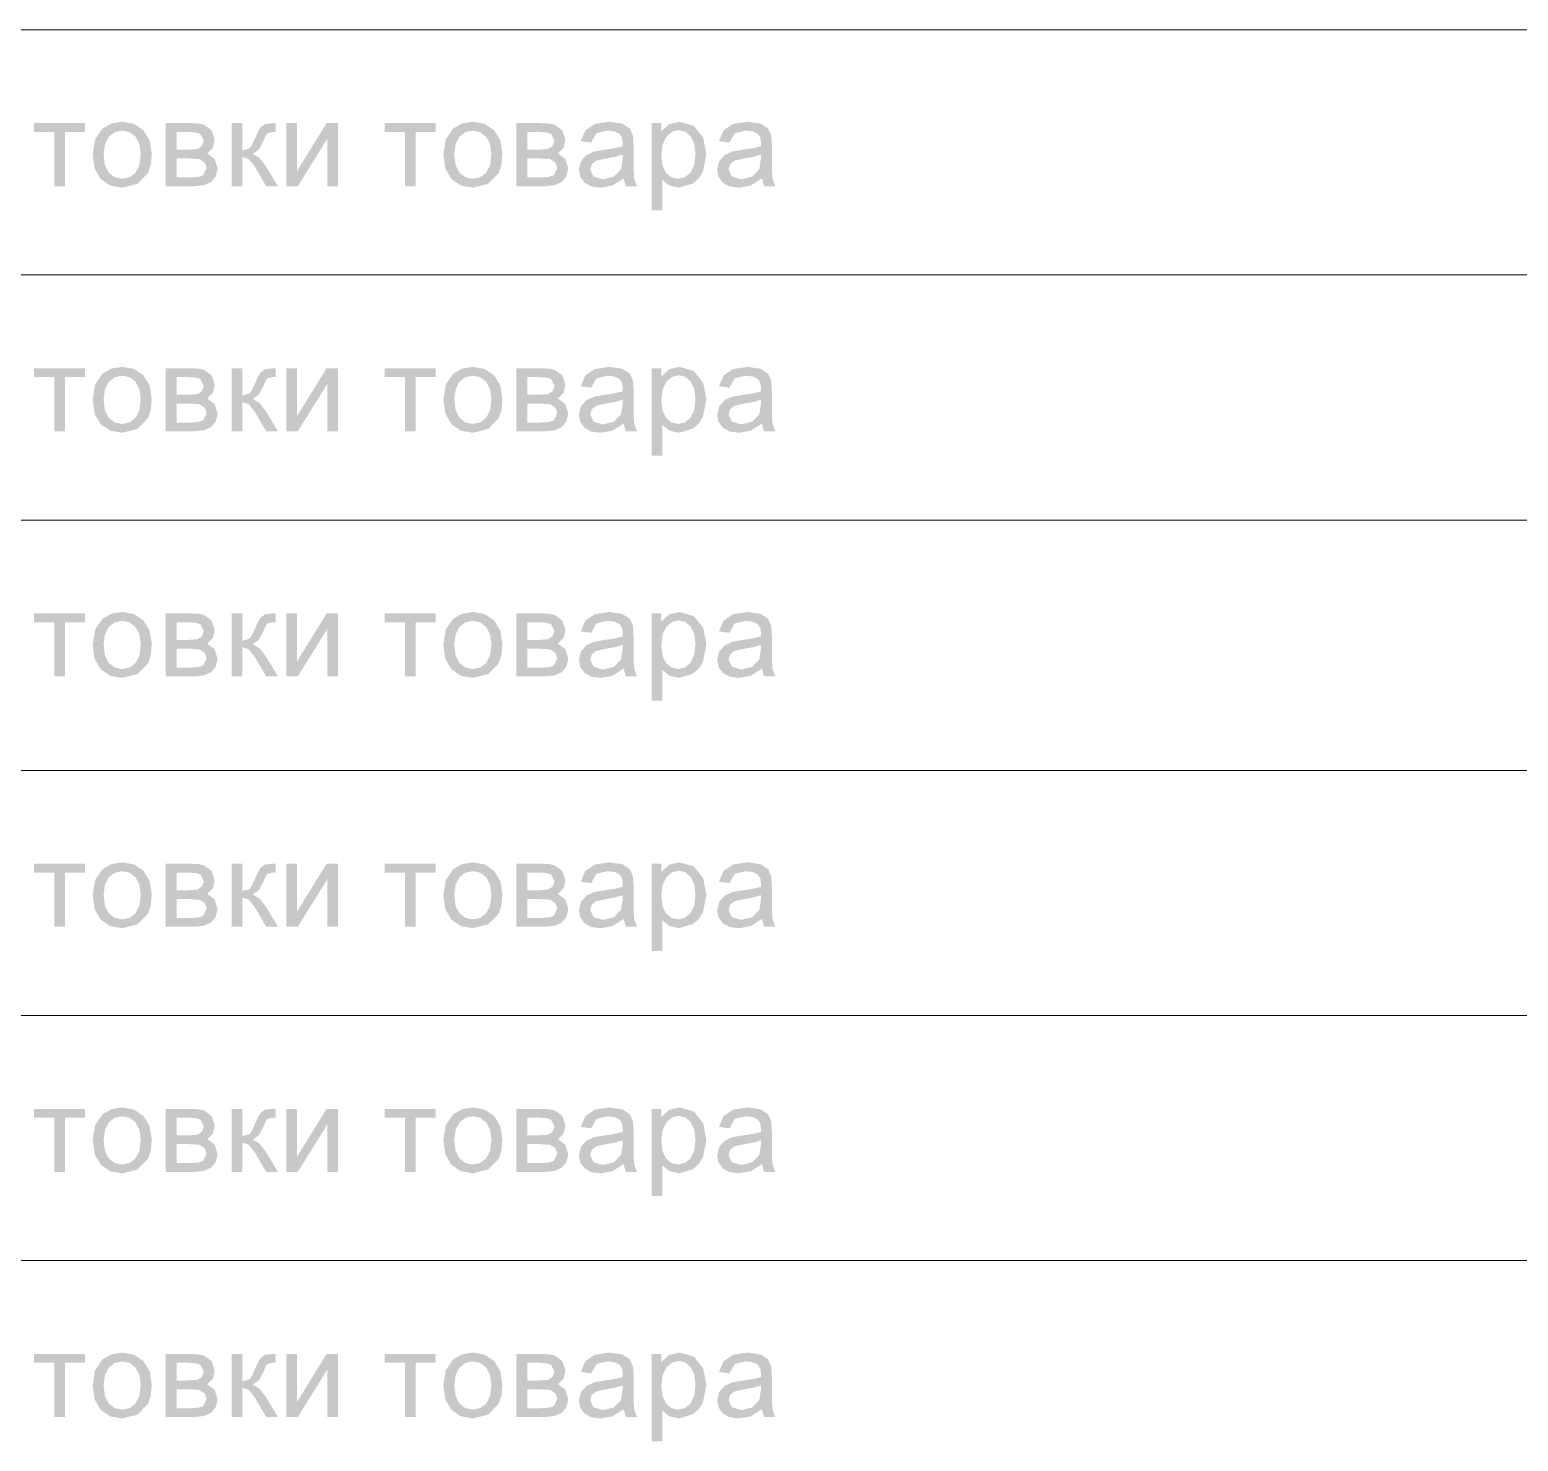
# Model space of a CAD drawing. Header units: millimetres. Extents: x 0 to 420, y 0 to 297.
# Drawn here: x 41.21 to 53.29, y 137.26 to 148.72 of the extents above; entities that cross this region are included whole.
import ezdxf

# ---------------------------------------------------------------- set-up
doc = ezdxf.new("R2010")
doc.units = ezdxf.units.MM

msp = doc.modelspace()

# ---------------------------------------------------------------- hatches: boundary and pattern name
for points in [[(41.241101, 147.959078), (41.657268, 147.959078), (41.657268, 147.88742), (41.492455, 147.88742), (41.492455, 147.446999), (41.406465, 147.446999), (41.406465, 147.88742), (41.241101, 147.88742)], [(42.847181, 147.959078), (42.934273, 147.959078), (42.934273, 147.738041), (42.992151, 147.753475), (43.012546, 147.78455), (43.041209, 147.84663), (43.063947, 147.896722), (43.08255, 147.926557), (43.11893, 147.952464), (43.186179, 147.959078), (43.203266, 147.959078), (43.203266, 147.88742), (43.179013, 147.887972), (43.135467, 147.877499), (43.122306, 147.856415), (43.104599, 147.81466), (43.068218, 147.745207), (43.017507, 147.709929), (43.073042, 147.676443), (43.12775, 147.605749), (43.222559, 147.446999), (43.127199, 147.446999), (43.034594, 147.605749), (42.984434, 147.668588), (42.934273, 147.684022), (42.934273, 147.446999), (42.847181, 147.446999)], [(43.289922, 147.959078), (43.377014, 147.959078), (43.377014, 147.568818), (43.617344, 147.959078), (43.71105, 147.959078), (43.71105, 147.446999), (43.62451, 147.446999), (43.62451, 147.835055), (43.383629, 147.446999), (43.289922, 147.446999)], [(44.088075, 147.959078), (44.504242, 147.959078), (44.504242, 147.88742), (44.339429, 147.88742), (44.339429, 147.446999), (44.253439, 147.446999), (44.253439, 147.88742), (44.088075, 147.88742)], [(41.241101, 145.969412), (41.657268, 145.969412), (41.657268, 145.897754), (41.492455, 145.897754), (41.492455, 145.457333), (41.406465, 145.457333), (41.406465, 145.897754), (41.241101, 145.897754)], [(42.847181, 145.969412), (42.934273, 145.969412), (42.934273, 145.748374), (42.992151, 145.763808), (43.012546, 145.794883), (43.041209, 145.856964), (43.063947, 145.907056), (43.08255, 145.93689), (43.11893, 145.962797), (43.186179, 145.969412), (43.203266, 145.969412), (43.203266, 145.897754), (43.179013, 145.898305), (43.135467, 145.887832), (43.122306, 145.866748), (43.104599, 145.824993), (43.068218, 145.75554), (43.017507, 145.720262), (43.073042, 145.686776), (43.12775, 145.616083), (43.222559, 145.457333), (43.127199, 145.457333), (43.034594, 145.616083), (42.984434, 145.678921), (42.934273, 145.694355), (42.934273, 145.457333), (42.847181, 145.457333)], [(43.289922, 145.969412), (43.377014, 145.969412), (43.377014, 145.579151), (43.617344, 145.969412), (43.71105, 145.969412), (43.71105, 145.457333), (43.62451, 145.457333), (43.62451, 145.845388), (43.383629, 145.457333), (43.289922, 145.457333)], [(44.088075, 145.969412), (44.504242, 145.969412), (44.504242, 145.897754), (44.339429, 145.897754), (44.339429, 145.457333), (44.253439, 145.457333), (44.253439, 145.897754), (44.088075, 145.897754)], [(41.241101, 143.979745), (41.657268, 143.979745), (41.657268, 143.908087), (41.492455, 143.908087), (41.492455, 143.467666), (41.406465, 143.467666), (41.406465, 143.908087), (41.241101, 143.908087)], [(42.847181, 143.979745), (42.934273, 143.979745), (42.934273, 143.758708), (42.992151, 143.774142), (43.012546, 143.805217), (43.041209, 143.867297), (43.063947, 143.917389), (43.08255, 143.947223), (43.11893, 143.973131), (43.186179, 143.979745), (43.203266, 143.979745), (43.203266, 143.908087), (43.179013, 143.908638), (43.135467, 143.898165), (43.122306, 143.877081), (43.104599, 143.835327), (43.068218, 143.765874), (43.017507, 143.730596), (43.073042, 143.697109), (43.12775, 143.626416), (43.222559, 143.467666), (43.127199, 143.467666), (43.034594, 143.626416), (42.984434, 143.689255), (42.934273, 143.704689), (42.934273, 143.467666), (42.847181, 143.467666)], [(43.289922, 143.979745), (43.377014, 143.979745), (43.377014, 143.589485), (43.617344, 143.979745), (43.71105, 143.979745), (43.71105, 143.467666), (43.62451, 143.467666), (43.62451, 143.855722), (43.383629, 143.467666), (43.289922, 143.467666)], [(44.088075, 143.979745), (44.504242, 143.979745), (44.504242, 143.908087), (44.339429, 143.908087), (44.339429, 143.467666), (44.253439, 143.467666), (44.253439, 143.908087), (44.088075, 143.908087)], [(41.241101, 141.947745), (41.657268, 141.947745), (41.657268, 141.876087), (41.492455, 141.876087), (41.492455, 141.435666), (41.406465, 141.435666), (41.406465, 141.876087), (41.241101, 141.876087)], [(42.847181, 141.947745), (42.934273, 141.947745), (42.934273, 141.726708), (42.992151, 141.742142), (43.012546, 141.773217), (43.041209, 141.835297), (43.063947, 141.885389), (43.08255, 141.915223), (43.11893, 141.941131), (43.186179, 141.947745), (43.203266, 141.947745), (43.203266, 141.876087), (43.179013, 141.876638), (43.135467, 141.866165), (43.122306, 141.845081), (43.104599, 141.803327), (43.068218, 141.733874), (43.017507, 141.698596), (43.073042, 141.665109), (43.12775, 141.594416), (43.222559, 141.435666), (43.127199, 141.435666), (43.034594, 141.594416), (42.984434, 141.657255), (42.934273, 141.672689), (42.934273, 141.435666), (42.847181, 141.435666)], [(43.289922, 141.947745), (43.377014, 141.947745), (43.377014, 141.557485), (43.617344, 141.947745), (43.71105, 141.947745), (43.71105, 141.435666), (43.62451, 141.435666), (43.62451, 141.823722), (43.383629, 141.435666), (43.289922, 141.435666)], [(44.088075, 141.947745), (44.504242, 141.947745), (44.504242, 141.876087), (44.339429, 141.876087), (44.339429, 141.435666), (44.253439, 141.435666), (44.253439, 141.876087), (44.088075, 141.876087)], [(41.241101, 139.958078), (41.657268, 139.958078), (41.657268, 139.88642), (41.492455, 139.88642), (41.492455, 139.445999), (41.406465, 139.445999), (41.406465, 139.88642), (41.241101, 139.88642)], [(42.847181, 139.958078), (42.934273, 139.958078), (42.934273, 139.737041), (42.992151, 139.752475), (43.012546, 139.78355), (43.041209, 139.845631), (43.063947, 139.895722), (43.08255, 139.925557), (43.11893, 139.951464), (43.186179, 139.958078), (43.203266, 139.958078), (43.203266, 139.88642), (43.179013, 139.886972), (43.135467, 139.876499), (43.122306, 139.855415), (43.104599, 139.81366), (43.068218, 139.744207), (43.017507, 139.708929), (43.073042, 139.675443), (43.12775, 139.604749), (43.222559, 139.445999), (43.127199, 139.445999), (43.034594, 139.604749), (42.984434, 139.667588), (42.934273, 139.683022), (42.934273, 139.445999), (42.847181, 139.445999)], [(43.289922, 139.958078), (43.377014, 139.958078), (43.377014, 139.567818), (43.617344, 139.958078), (43.71105, 139.958078), (43.71105, 139.445999), (43.62451, 139.445999), (43.62451, 139.834055), (43.383629, 139.445999), (43.289922, 139.445999)], [(44.088075, 139.958078), (44.504242, 139.958078), (44.504242, 139.88642), (44.339429, 139.88642), (44.339429, 139.445999), (44.253439, 139.445999), (44.253439, 139.88642), (44.088075, 139.88642)], [(41.241101, 137.968412), (41.657268, 137.968412), (41.657268, 137.896754), (41.492455, 137.896754), (41.492455, 137.456333), (41.406465, 137.456333), (41.406465, 137.896754), (41.241101, 137.896754)], [(42.847181, 137.968412), (42.934273, 137.968412), (42.934273, 137.747374), (42.992151, 137.762808), (43.012546, 137.793883), (43.041209, 137.855964), (43.063947, 137.906056), (43.08255, 137.93589), (43.11893, 137.961797), (43.186179, 137.968412), (43.203266, 137.968412), (43.203266, 137.896754), (43.179013, 137.897305), (43.135467, 137.886832), (43.122306, 137.865748), (43.104599, 137.823993), (43.068218, 137.75454), (43.017507, 137.719262), (43.073042, 137.685776), (43.12775, 137.615083), (43.222559, 137.456333), (43.127199, 137.456333), (43.034594, 137.615083), (42.984434, 137.677921), (42.934273, 137.693355), (42.934273, 137.456333), (42.847181, 137.456333)], [(43.289922, 137.968412), (43.377014, 137.968412), (43.377014, 137.578151), (43.617344, 137.968412), (43.71105, 137.968412), (43.71105, 137.456333), (43.62451, 137.456333), (43.62451, 137.844388), (43.383629, 137.456333), (43.289922, 137.456333)], [(44.088075, 137.968412), (44.504242, 137.968412), (44.504242, 137.896754), (44.339429, 137.896754), (44.339429, 137.456333), (44.253439, 137.456333), (44.253439, 137.896754), (44.088075, 137.896754)]]:
    msp.add_hatch(color=251).paths.add_polyline_path(points, flags=0)
h = msp.add_hatch(color=251)
h.paths.add_polyline_path([(41.718364, 147.703315), (41.737932, 147.826993), (41.797188, 147.913879), (41.870431, 147.956322), (41.958143, 147.970654), (42.054123, 147.953291), (42.130673, 147.901201), (42.181041, 147.818863), (42.197922, 147.71048), (42.19048, 147.621735), (42.168156, 147.554486), (42.082166, 147.466843), (41.958143, 147.435424), (41.860991, 147.452512), (41.78451, 147.504326), (41.734901, 147.588317)], flags=0)
h.paths.add_polyline_path([(41.80711, 147.703315), (41.817859, 147.616843), (41.850105, 147.555589), (41.898543, 147.51914), (41.958143, 147.507082), (42.017261, 147.519209), (42.06563, 147.55614), (42.097876, 147.618083), (42.108625, 147.706071), (42.097876, 147.789166), (42.06563, 147.849938), (42.017261, 147.886662), (41.958143, 147.898996), (41.898543, 147.886662), (41.850105, 147.849938), (41.817859, 147.788822)], flags=0)
h = msp.add_hatch(color=251)
h.paths.add_polyline_path([(42.312204, 147.959078), (42.512296, 147.959078), (42.576443, 147.955909), (42.621987, 147.946952), (42.683723, 147.901752), (42.709631, 147.823479), (42.694197, 147.758987), (42.648997, 147.713788), (42.708528, 147.668588), (42.732782, 147.590315), (42.717141, 147.526788), (42.680416, 147.482277), (42.622539, 147.45575), (42.543164, 147.446999), (42.312204, 147.446999)], flags=0)
h.paths.add_polyline_path([(42.399296, 147.743553), (42.491901, 147.743553), (42.567417, 147.749065), (42.6049, 147.772768), (42.621436, 147.815211), (42.592773, 147.871435), (42.553843, 147.883355), (42.494657, 147.88742), (42.399296, 147.88742)], flags=0)
h.paths.add_polyline_path([(42.399296, 147.518657), (42.513398, 147.518657), (42.575479, 147.52286), (42.614822, 147.535745), (42.643485, 147.594725), (42.6275, 147.639925), (42.586158, 147.666934), (42.504027, 147.672446), (42.399296, 147.672446)], flags=0)
h = msp.add_hatch(color=251)
h.paths.add_polyline_path([(44.565339, 147.703315), (44.584907, 147.826993), (44.644162, 147.913879), (44.717405, 147.956322), (44.805117, 147.970654), (44.901098, 147.953291), (44.977648, 147.901201), (45.028015, 147.818863), (45.044896, 147.71048), (45.037454, 147.621735), (45.01513, 147.554486), (44.929141, 147.466843), (44.805117, 147.435424), (44.707966, 147.452512), (44.631484, 147.504326), (44.581875, 147.588317)], flags=0)
h.paths.add_polyline_path([(44.654084, 147.703315), (44.664833, 147.616843), (44.697079, 147.555589), (44.745517, 147.51914), (44.805117, 147.507082), (44.864235, 147.519209), (44.912604, 147.55614), (44.94485, 147.618083), (44.955599, 147.706071), (44.94485, 147.789166), (44.912604, 147.849938), (44.864235, 147.886662), (44.805117, 147.898996), (44.745517, 147.886662), (44.697079, 147.849938), (44.664833, 147.788822)], flags=0)
h = msp.add_hatch(color=251)
h.paths.add_polyline_path([(45.159179, 147.959078), (45.35927, 147.959078), (45.423417, 147.955909), (45.468962, 147.946952), (45.530698, 147.901752), (45.556605, 147.823479), (45.541171, 147.758987), (45.495971, 147.713788), (45.555502, 147.668588), (45.579756, 147.590315), (45.564115, 147.526788), (45.52739, 147.482277), (45.469513, 147.45575), (45.390138, 147.446999), (45.159179, 147.446999)], flags=0)
h.paths.add_polyline_path([(45.246271, 147.743553), (45.338875, 147.743553), (45.414391, 147.749065), (45.451874, 147.772768), (45.46841, 147.815211), (45.439747, 147.871435), (45.400818, 147.883355), (45.341631, 147.88742), (45.246271, 147.88742)], flags=0)
h.paths.add_polyline_path([(45.246271, 147.518657), (45.360372, 147.518657), (45.422453, 147.52286), (45.461796, 147.535745), (45.490459, 147.594725), (45.474474, 147.639925), (45.433133, 147.666934), (45.351002, 147.672446), (45.246271, 147.672446)], flags=0)
h = msp.add_hatch(color=251)
h.paths.add_polyline_path([(46.029294, 147.510389), (45.936139, 147.45196), (45.840227, 147.435424), (45.765538, 147.445759), (45.710692, 147.476765), (45.676723, 147.523618), (45.665492, 147.582047), (45.68258, 147.650398), (45.727228, 147.700558), (45.790067, 147.729222), (45.867237, 147.742451), (45.95805, 147.75568), (46.021577, 147.772216), (46.022128, 147.794816), (46.015996, 147.839947), (45.997875, 147.869782), (45.95612, 147.891623), (45.898656, 147.898996), (45.808257, 147.877499), (45.765262, 147.801431), (45.680375, 147.813006), (45.718409, 147.901201), (45.795028, 147.952464), (45.911334, 147.970654), (46.017719, 147.95522), (46.078352, 147.916084), (46.105362, 147.857655), (46.109772, 147.777177), (46.109772, 147.661422), (46.111081, 147.562686), (46.115284, 147.508184), (46.137332, 147.446999), (46.046382, 147.446999)], flags=0)
h.paths.add_polyline_path([(46.021577, 147.703866), (45.962528, 147.685951), (45.879915, 147.671344), (45.804398, 147.653705), (45.770223, 147.625593), (45.758096, 147.584252), (45.784003, 147.526374), (45.861174, 147.503223), (45.95047, 147.525272), (46.007797, 147.585354), (46.021577, 147.672446)], flags=0)
h = msp.add_hatch(color=251)
h.paths.add_polyline_path([(46.256025, 147.250767), (46.256025, 147.959078), (46.3354, 147.959078), (46.3354, 147.892933), (46.398238, 147.95081), (46.483677, 147.970654), (46.599432, 147.93703), (46.674949, 147.84167), (46.700856, 147.707173), (46.672744, 147.565511), (46.638086, 147.509838), (46.590613, 147.469048), (46.477613, 147.435424), (46.399341, 147.453614), (46.343117, 147.499916), (46.343117, 147.250767)], flags=0)
h.paths.add_polyline_path([(46.334849, 147.700007), (46.344771, 147.613949), (46.374536, 147.553935), (46.418702, 147.518726), (46.47155, 147.507082), (46.525294, 147.51914), (46.570769, 147.555589), (46.601775, 147.618014), (46.61211, 147.707724), (46.601912, 147.792956), (46.571871, 147.853796), (46.527567, 147.890521), (46.475409, 147.902854), (46.42325, 147.889763), (46.377292, 147.85104), (46.345322, 147.787306)], flags=0)
h = msp.add_hatch(color=251)
h.paths.add_polyline_path([(47.151931, 147.510389), (47.058776, 147.45196), (46.962864, 147.435424), (46.888174, 147.445759), (46.833328, 147.476765), (46.79936, 147.523618), (46.788129, 147.582047), (46.805216, 147.650398), (46.849865, 147.700558), (46.912703, 147.729222), (46.989874, 147.742451), (47.080686, 147.75568), (47.144214, 147.772216), (47.144765, 147.794816), (47.138633, 147.839947), (47.120512, 147.869782), (47.078757, 147.891623), (47.021293, 147.898996), (46.930894, 147.877499), (46.887899, 147.801431), (46.803012, 147.813006), (46.841045, 147.901201), (46.917664, 147.952464), (47.033971, 147.970654), (47.140355, 147.95522), (47.200989, 147.916084), (47.227999, 147.857655), (47.232408, 147.777177), (47.232408, 147.661422), (47.233717, 147.562686), (47.23792, 147.508184), (47.259969, 147.446999), (47.169019, 147.446999)], flags=0)
h.paths.add_polyline_path([(47.144214, 147.703866), (47.085165, 147.685951), (47.002552, 147.671344), (46.927035, 147.653705), (46.89286, 147.625593), (46.880733, 147.584252), (46.90664, 147.526374), (46.98381, 147.503223), (47.073107, 147.525272), (47.130434, 147.585354), (47.144214, 147.672446)], flags=0)
h = msp.add_hatch(color=251)
h.paths.add_polyline_path([(41.718364, 145.713648), (41.737932, 145.837327), (41.797188, 145.924212), (41.870431, 145.966656), (41.958143, 145.980987), (42.054123, 145.963624), (42.130673, 145.911534), (42.181041, 145.829196), (42.197922, 145.720814), (42.19048, 145.632068), (42.168156, 145.56482), (42.082166, 145.477177), (41.958143, 145.445757), (41.860991, 145.462845), (41.78451, 145.514659), (41.734901, 145.598651)], flags=0)
h.paths.add_polyline_path([(41.80711, 145.713648), (41.817859, 145.627176), (41.850105, 145.565922), (41.898543, 145.529473), (41.958143, 145.517415), (42.017261, 145.529542), (42.06563, 145.566473), (42.097876, 145.628416), (42.108625, 145.716404), (42.097876, 145.7995), (42.06563, 145.860271), (42.017261, 145.896996), (41.958143, 145.909329), (41.898543, 145.896996), (41.850105, 145.860271), (41.817859, 145.799155)], flags=0)
h = msp.add_hatch(color=251)
h.paths.add_polyline_path([(44.565339, 145.713648), (44.584907, 145.837327), (44.644162, 145.924212), (44.717405, 145.966656), (44.805117, 145.980987), (44.901098, 145.963624), (44.977648, 145.911534), (45.028015, 145.829196), (45.044896, 145.720814), (45.037454, 145.632068), (45.01513, 145.56482), (44.929141, 145.477177), (44.805117, 145.445757), (44.707966, 145.462845), (44.631484, 145.514659), (44.581875, 145.598651)], flags=0)
h.paths.add_polyline_path([(44.654084, 145.713648), (44.664833, 145.627176), (44.697079, 145.565922), (44.745517, 145.529473), (44.805117, 145.517415), (44.864235, 145.529542), (44.912604, 145.566473), (44.94485, 145.628416), (44.955599, 145.716404), (44.94485, 145.7995), (44.912604, 145.860271), (44.864235, 145.896996), (44.805117, 145.909329), (44.745517, 145.896996), (44.697079, 145.860271), (44.664833, 145.799155)], flags=0)
h = msp.add_hatch(color=251)
h.paths.add_polyline_path([(46.029294, 145.520723), (45.936139, 145.462294), (45.840227, 145.445757), (45.765538, 145.456093), (45.710692, 145.487098), (45.676723, 145.533952), (45.665492, 145.59238), (45.68258, 145.660731), (45.727228, 145.710892), (45.790067, 145.739555), (45.867237, 145.752784), (45.95805, 145.766013), (46.021577, 145.78255), (46.022128, 145.80515), (46.015996, 145.85028), (45.997875, 145.880115), (45.95612, 145.901957), (45.898656, 145.909329), (45.808257, 145.887832), (45.765262, 145.811764), (45.680375, 145.82334), (45.718409, 145.911534), (45.795028, 145.962797), (45.911334, 145.980987), (46.017719, 145.965553), (46.078352, 145.926417), (46.105362, 145.867988), (46.109772, 145.787511), (46.109772, 145.671755), (46.111081, 145.573019), (46.115284, 145.518518), (46.137332, 145.457333), (46.046382, 145.457333)], flags=0)
h.paths.add_polyline_path([(46.021577, 145.714199), (45.962528, 145.696285), (45.879915, 145.681677), (45.804398, 145.664038), (45.770223, 145.635927), (45.758096, 145.594585), (45.784003, 145.536708), (45.861174, 145.513557), (45.95047, 145.535605), (46.007797, 145.595688), (46.021577, 145.68278)], flags=0)
h = msp.add_hatch(color=251)
h.paths.add_polyline_path([(46.256025, 145.2611), (46.256025, 145.969412), (46.3354, 145.969412), (46.3354, 145.903266), (46.398238, 145.961144), (46.483677, 145.980987), (46.599432, 145.947363), (46.674949, 145.852003), (46.700856, 145.717506), (46.672744, 145.575844), (46.638086, 145.520171), (46.590613, 145.479381), (46.477613, 145.445757), (46.399341, 145.463947), (46.343117, 145.510249), (46.343117, 145.2611)], flags=0)
h.paths.add_polyline_path([(46.334849, 145.710341), (46.344771, 145.624282), (46.374536, 145.564269), (46.418702, 145.52906), (46.47155, 145.517415), (46.525294, 145.529473), (46.570769, 145.565922), (46.601775, 145.628347), (46.61211, 145.718058), (46.601912, 145.803289), (46.571871, 145.86413), (46.527567, 145.900854), (46.475409, 145.913188), (46.42325, 145.900096), (46.377292, 145.861374), (46.345322, 145.797639)], flags=0)
h = msp.add_hatch(color=251)
h.paths.add_polyline_path([(47.151931, 145.520723), (47.058776, 145.462294), (46.962864, 145.445757), (46.888174, 145.456093), (46.833328, 145.487098), (46.79936, 145.533952), (46.788129, 145.59238), (46.805216, 145.660731), (46.849865, 145.710892), (46.912703, 145.739555), (46.989874, 145.752784), (47.080686, 145.766013), (47.144214, 145.78255), (47.144765, 145.80515), (47.138633, 145.85028), (47.120512, 145.880115), (47.078757, 145.901957), (47.021293, 145.909329), (46.930894, 145.887832), (46.887899, 145.811764), (46.803012, 145.82334), (46.841045, 145.911534), (46.917664, 145.962797), (47.033971, 145.980987), (47.140355, 145.965553), (47.200989, 145.926417), (47.227999, 145.867988), (47.232408, 145.787511), (47.232408, 145.671755), (47.233717, 145.573019), (47.23792, 145.518518), (47.259969, 145.457333), (47.169019, 145.457333)], flags=0)
h.paths.add_polyline_path([(47.144214, 145.714199), (47.085165, 145.696285), (47.002552, 145.681677), (46.927035, 145.664038), (46.89286, 145.635927), (46.880733, 145.594585), (46.90664, 145.536708), (46.98381, 145.513557), (47.073107, 145.535605), (47.130434, 145.595688), (47.144214, 145.68278)], flags=0)
h = msp.add_hatch(color=251)
h.paths.add_polyline_path([(42.312204, 145.969412), (42.512296, 145.969412), (42.576443, 145.966242), (42.621987, 145.957285), (42.683723, 145.912085), (42.709631, 145.833813), (42.694197, 145.769321), (42.648997, 145.724121), (42.708528, 145.678921), (42.732782, 145.600649), (42.717141, 145.537121), (42.680416, 145.492611), (42.622539, 145.466083), (42.543164, 145.457333), (42.312204, 145.457333)], flags=0)
h.paths.add_polyline_path([(42.399296, 145.753887), (42.491901, 145.753887), (42.567417, 145.759399), (42.6049, 145.783101), (42.621436, 145.825545), (42.592773, 145.881769), (42.553843, 145.893689), (42.494657, 145.897754), (42.399296, 145.897754)], flags=0)
h.paths.add_polyline_path([(42.399296, 145.528991), (42.513398, 145.528991), (42.575479, 145.533194), (42.614822, 145.546078), (42.643485, 145.605058), (42.6275, 145.650258), (42.586158, 145.677268), (42.504027, 145.68278), (42.399296, 145.68278)], flags=0)
h = msp.add_hatch(color=251)
h.paths.add_polyline_path([(45.159179, 145.969412), (45.35927, 145.969412), (45.423417, 145.966242), (45.468962, 145.957285), (45.530698, 145.912085), (45.556605, 145.833813), (45.541171, 145.769321), (45.495971, 145.724121), (45.555502, 145.678921), (45.579756, 145.600649), (45.564115, 145.537121), (45.52739, 145.492611), (45.469513, 145.466083), (45.390138, 145.457333), (45.159179, 145.457333)], flags=0)
h.paths.add_polyline_path([(45.246271, 145.753887), (45.338875, 145.753887), (45.414391, 145.759399), (45.451874, 145.783101), (45.46841, 145.825545), (45.439747, 145.881769), (45.400818, 145.893689), (45.341631, 145.897754), (45.246271, 145.897754)], flags=0)
h.paths.add_polyline_path([(45.246271, 145.528991), (45.360372, 145.528991), (45.422453, 145.533194), (45.461796, 145.546078), (45.490459, 145.605058), (45.474474, 145.650258), (45.433133, 145.677268), (45.351002, 145.68278), (45.246271, 145.68278)], flags=0)
h = msp.add_hatch(color=251)
h.paths.add_polyline_path([(41.718364, 143.723981), (41.737932, 143.84766), (41.797188, 143.934545), (41.870431, 143.976989), (41.958143, 143.991321), (42.054123, 143.973957), (42.130673, 143.921867), (42.181041, 143.83953), (42.197922, 143.731147), (42.19048, 143.642401), (42.168156, 143.575153), (42.082166, 143.48751), (41.958143, 143.456091), (41.860991, 143.473178), (41.78451, 143.524992), (41.734901, 143.608984)], flags=0)
h.paths.add_polyline_path([(41.80711, 143.723981), (41.817859, 143.637509), (41.850105, 143.576256), (41.898543, 143.539806), (41.958143, 143.527749), (42.017261, 143.539875), (42.06563, 143.576807), (42.097876, 143.63875), (42.108625, 143.726737), (42.097876, 143.809833), (42.06563, 143.870604), (42.017261, 143.907329), (41.958143, 143.919663), (41.898543, 143.907329), (41.850105, 143.870604), (41.817859, 143.809488)], flags=0)
h = msp.add_hatch(color=251)
h.paths.add_polyline_path([(42.312204, 143.979745), (42.512296, 143.979745), (42.576443, 143.976576), (42.621987, 143.967618), (42.683723, 143.922419), (42.709631, 143.844146), (42.694197, 143.779654), (42.648997, 143.734454), (42.708528, 143.689255), (42.732782, 143.610982), (42.717141, 143.547455), (42.680416, 143.502944), (42.622539, 143.476417), (42.543164, 143.467666), (42.312204, 143.467666)], flags=0)
h.paths.add_polyline_path([(42.399296, 143.76422), (42.491901, 143.76422), (42.567417, 143.769732), (42.6049, 143.793434), (42.621436, 143.835878), (42.592773, 143.892102), (42.553843, 143.904022), (42.494657, 143.908087), (42.399296, 143.908087)], flags=0)
h.paths.add_polyline_path([(42.399296, 143.539324), (42.513398, 143.539324), (42.575479, 143.543527), (42.614822, 143.556412), (42.643485, 143.615392), (42.6275, 143.660591), (42.586158, 143.687601), (42.504027, 143.693113), (42.399296, 143.693113)], flags=0)
h = msp.add_hatch(color=251)
h.paths.add_polyline_path([(44.565339, 143.723981), (44.584907, 143.84766), (44.644162, 143.934545), (44.717405, 143.976989), (44.805117, 143.991321), (44.901098, 143.973957), (44.977648, 143.921867), (45.028015, 143.83953), (45.044896, 143.731147), (45.037454, 143.642401), (45.01513, 143.575153), (44.929141, 143.48751), (44.805117, 143.456091), (44.707966, 143.473178), (44.631484, 143.524992), (44.581875, 143.608984)], flags=0)
h.paths.add_polyline_path([(44.654084, 143.723981), (44.664833, 143.637509), (44.697079, 143.576256), (44.745517, 143.539806), (44.805117, 143.527749), (44.864235, 143.539875), (44.912604, 143.576807), (44.94485, 143.63875), (44.955599, 143.726737), (44.94485, 143.809833), (44.912604, 143.870604), (44.864235, 143.907329), (44.805117, 143.919663), (44.745517, 143.907329), (44.697079, 143.870604), (44.664833, 143.809488)], flags=0)
h = msp.add_hatch(color=251)
h.paths.add_polyline_path([(45.159179, 143.979745), (45.35927, 143.979745), (45.423417, 143.976576), (45.468962, 143.967618), (45.530698, 143.922419), (45.556605, 143.844146), (45.541171, 143.779654), (45.495971, 143.734454), (45.555502, 143.689255), (45.579756, 143.610982), (45.564115, 143.547455), (45.52739, 143.502944), (45.469513, 143.476417), (45.390138, 143.467666), (45.159179, 143.467666)], flags=0)
h.paths.add_polyline_path([(45.246271, 143.76422), (45.338875, 143.76422), (45.414391, 143.769732), (45.451874, 143.793434), (45.46841, 143.835878), (45.439747, 143.892102), (45.400818, 143.904022), (45.341631, 143.908087), (45.246271, 143.908087)], flags=0)
h.paths.add_polyline_path([(45.246271, 143.539324), (45.360372, 143.539324), (45.422453, 143.543527), (45.461796, 143.556412), (45.490459, 143.615392), (45.474474, 143.660591), (45.433133, 143.687601), (45.351002, 143.693113), (45.246271, 143.693113)], flags=0)
h = msp.add_hatch(color=251)
h.paths.add_polyline_path([(46.029294, 143.531056), (45.936139, 143.472627), (45.840227, 143.456091), (45.765538, 143.466426), (45.710692, 143.497432), (45.676723, 143.544285), (45.665492, 143.602714), (45.68258, 143.671065), (45.727228, 143.721225), (45.790067, 143.749888), (45.867237, 143.763117), (45.95805, 143.776347), (46.021577, 143.792883), (46.022128, 143.815483), (46.015996, 143.860614), (45.997875, 143.890448), (45.95612, 143.91229), (45.898656, 143.919663), (45.808257, 143.898165), (45.765262, 143.822098), (45.680375, 143.833673), (45.718409, 143.921867), (45.795028, 143.973131), (45.911334, 143.991321), (46.017719, 143.975887), (46.078352, 143.93675), (46.105362, 143.878321), (46.109772, 143.797844), (46.109772, 143.682089), (46.111081, 143.583352), (46.115284, 143.528851), (46.137332, 143.467666), (46.046382, 143.467666)], flags=0)
h.paths.add_polyline_path([(46.021577, 143.724532), (45.962528, 143.706618), (45.879915, 143.692011), (45.804398, 143.674372), (45.770223, 143.64626), (45.758096, 143.604919), (45.784003, 143.547041), (45.861174, 143.52389), (45.95047, 143.545939), (46.007797, 143.606021), (46.021577, 143.693113)], flags=0)
h = msp.add_hatch(color=251)
h.paths.add_polyline_path([(46.256025, 143.271433), (46.256025, 143.979745), (46.3354, 143.979745), (46.3354, 143.913599), (46.398238, 143.971477), (46.483677, 143.991321), (46.599432, 143.957696), (46.674949, 143.862336), (46.700856, 143.72784), (46.672744, 143.586177), (46.638086, 143.530505), (46.590613, 143.489715), (46.477613, 143.456091), (46.399341, 143.474281), (46.343117, 143.520583), (46.343117, 143.271433)], flags=0)
h.paths.add_polyline_path([(46.334849, 143.720674), (46.344771, 143.634615), (46.374536, 143.574602), (46.418702, 143.539393), (46.47155, 143.527749), (46.525294, 143.539806), (46.570769, 143.576256), (46.601775, 143.638681), (46.61211, 143.728391), (46.601912, 143.813623), (46.571871, 143.874463), (46.527567, 143.911188), (46.475409, 143.923521), (46.42325, 143.91043), (46.377292, 143.871707), (46.345322, 143.807973)], flags=0)
h = msp.add_hatch(color=251)
h.paths.add_polyline_path([(47.151931, 143.531056), (47.058776, 143.472627), (46.962864, 143.456091), (46.888174, 143.466426), (46.833328, 143.497432), (46.79936, 143.544285), (46.788129, 143.602714), (46.805216, 143.671065), (46.849865, 143.721225), (46.912703, 143.749888), (46.989874, 143.763117), (47.080686, 143.776347), (47.144214, 143.792883), (47.144765, 143.815483), (47.138633, 143.860614), (47.120512, 143.890448), (47.078757, 143.91229), (47.021293, 143.919663), (46.930894, 143.898165), (46.887899, 143.822098), (46.803012, 143.833673), (46.841045, 143.921867), (46.917664, 143.973131), (47.033971, 143.991321), (47.140355, 143.975887), (47.200989, 143.93675), (47.227999, 143.878321), (47.232408, 143.797844), (47.232408, 143.682089), (47.233717, 143.583352), (47.23792, 143.528851), (47.259969, 143.467666), (47.169019, 143.467666)], flags=0)
h.paths.add_polyline_path([(47.144214, 143.724532), (47.085165, 143.706618), (47.002552, 143.692011), (46.927035, 143.674372), (46.89286, 143.64626), (46.880733, 143.604919), (46.90664, 143.547041), (46.98381, 143.52389), (47.073107, 143.545939), (47.130434, 143.606021), (47.144214, 143.693113)], flags=0)
h = msp.add_hatch(color=251)
h.paths.add_polyline_path([(41.718364, 141.691981), (41.737932, 141.81566), (41.797188, 141.902545), (41.870431, 141.944989), (41.958143, 141.959321), (42.054123, 141.941957), (42.130673, 141.889867), (42.181041, 141.80753), (42.197922, 141.699147), (42.19048, 141.610401), (42.168156, 141.543153), (42.082166, 141.45551), (41.958143, 141.424091), (41.860991, 141.441178), (41.78451, 141.492992), (41.734901, 141.576984)], flags=0)
h.paths.add_polyline_path([(41.80711, 141.691981), (41.817859, 141.605509), (41.850105, 141.544256), (41.898543, 141.507806), (41.958143, 141.495749), (42.017261, 141.507875), (42.06563, 141.544807), (42.097876, 141.60675), (42.108625, 141.694737), (42.097876, 141.777833), (42.06563, 141.838604), (42.017261, 141.875329), (41.958143, 141.887663), (41.898543, 141.875329), (41.850105, 141.838604), (41.817859, 141.777488)], flags=0)
h = msp.add_hatch(color=251)
h.paths.add_polyline_path([(42.312204, 141.947745), (42.512296, 141.947745), (42.576443, 141.944576), (42.621987, 141.935618), (42.683723, 141.890419), (42.709631, 141.812146), (42.694197, 141.747654), (42.648997, 141.702454), (42.708528, 141.657255), (42.732782, 141.578982), (42.717141, 141.515455), (42.680416, 141.470944), (42.622539, 141.444417), (42.543164, 141.435666), (42.312204, 141.435666)], flags=0)
h.paths.add_polyline_path([(42.399296, 141.73222), (42.491901, 141.73222), (42.567417, 141.737732), (42.6049, 141.761434), (42.621436, 141.803878), (42.592773, 141.860102), (42.553843, 141.872022), (42.494657, 141.876087), (42.399296, 141.876087)], flags=0)
h.paths.add_polyline_path([(42.399296, 141.507324), (42.513398, 141.507324), (42.575479, 141.511527), (42.614822, 141.524412), (42.643485, 141.583392), (42.6275, 141.628591), (42.586158, 141.655601), (42.504027, 141.661113), (42.399296, 141.661113)], flags=0)
h = msp.add_hatch(color=251)
h.paths.add_polyline_path([(44.565339, 141.691981), (44.584907, 141.81566), (44.644162, 141.902545), (44.717405, 141.944989), (44.805117, 141.959321), (44.901098, 141.941957), (44.977648, 141.889867), (45.028015, 141.80753), (45.044896, 141.699147), (45.037454, 141.610401), (45.01513, 141.543153), (44.929141, 141.45551), (44.805117, 141.424091), (44.707966, 141.441178), (44.631484, 141.492992), (44.581875, 141.576984)], flags=0)
h.paths.add_polyline_path([(44.654084, 141.691981), (44.664833, 141.605509), (44.697079, 141.544256), (44.745517, 141.507806), (44.805117, 141.495749), (44.864235, 141.507875), (44.912604, 141.544807), (44.94485, 141.60675), (44.955599, 141.694737), (44.94485, 141.777833), (44.912604, 141.838604), (44.864235, 141.875329), (44.805117, 141.887663), (44.745517, 141.875329), (44.697079, 141.838604), (44.664833, 141.777488)], flags=0)
h = msp.add_hatch(color=251)
h.paths.add_polyline_path([(45.159179, 141.947745), (45.35927, 141.947745), (45.423417, 141.944576), (45.468962, 141.935618), (45.530698, 141.890419), (45.556605, 141.812146), (45.541171, 141.747654), (45.495971, 141.702454), (45.555502, 141.657255), (45.579756, 141.578982), (45.564115, 141.515455), (45.52739, 141.470944), (45.469513, 141.444417), (45.390138, 141.435666), (45.159179, 141.435666)], flags=0)
h.paths.add_polyline_path([(45.246271, 141.73222), (45.338875, 141.73222), (45.414391, 141.737732), (45.451874, 141.761434), (45.46841, 141.803878), (45.439747, 141.860102), (45.400818, 141.872022), (45.341631, 141.876087), (45.246271, 141.876087)], flags=0)
h.paths.add_polyline_path([(45.246271, 141.507324), (45.360372, 141.507324), (45.422453, 141.511527), (45.461796, 141.524412), (45.490459, 141.583392), (45.474474, 141.628591), (45.433133, 141.655601), (45.351002, 141.661113), (45.246271, 141.661113)], flags=0)
h = msp.add_hatch(color=251)
h.paths.add_polyline_path([(46.029294, 141.499056), (45.936139, 141.440627), (45.840227, 141.424091), (45.765538, 141.434426), (45.710692, 141.465432), (45.676723, 141.512285), (45.665492, 141.570714), (45.68258, 141.639065), (45.727228, 141.689225), (45.790067, 141.717888), (45.867237, 141.731117), (45.95805, 141.744347), (46.021577, 141.760883), (46.022128, 141.783483), (46.015996, 141.828614), (45.997875, 141.858448), (45.95612, 141.88029), (45.898656, 141.887663), (45.808257, 141.866165), (45.765262, 141.790098), (45.680375, 141.801673), (45.718409, 141.889867), (45.795028, 141.941131), (45.911334, 141.959321), (46.017719, 141.943887), (46.078352, 141.90475), (46.105362, 141.846321), (46.109772, 141.765844), (46.109772, 141.650089), (46.111081, 141.551352), (46.115284, 141.496851), (46.137332, 141.435666), (46.046382, 141.435666)], flags=0)
h.paths.add_polyline_path([(46.021577, 141.692532), (45.962528, 141.674618), (45.879915, 141.660011), (45.804398, 141.642372), (45.770223, 141.61426), (45.758096, 141.572919), (45.784003, 141.515041), (45.861174, 141.49189), (45.95047, 141.513939), (46.007797, 141.574021), (46.021577, 141.661113)], flags=0)
h = msp.add_hatch(color=251)
h.paths.add_polyline_path([(46.256025, 141.239433), (46.256025, 141.947745), (46.3354, 141.947745), (46.3354, 141.881599), (46.398238, 141.939477), (46.483677, 141.959321), (46.599432, 141.925696), (46.674949, 141.830336), (46.700856, 141.69584), (46.672744, 141.554177), (46.638086, 141.498505), (46.590613, 141.457715), (46.477613, 141.424091), (46.399341, 141.442281), (46.343117, 141.488583), (46.343117, 141.239433)], flags=0)
h.paths.add_polyline_path([(46.334849, 141.688674), (46.344771, 141.602615), (46.374536, 141.542602), (46.418702, 141.507393), (46.47155, 141.495749), (46.525294, 141.507806), (46.570769, 141.544256), (46.601775, 141.606681), (46.61211, 141.696391), (46.601912, 141.781623), (46.571871, 141.842463), (46.527567, 141.879188), (46.475409, 141.891521), (46.42325, 141.87843), (46.377292, 141.839707), (46.345322, 141.775973)], flags=0)
h = msp.add_hatch(color=251)
h.paths.add_polyline_path([(47.151931, 141.499056), (47.058776, 141.440627), (46.962864, 141.424091), (46.888174, 141.434426), (46.833328, 141.465432), (46.79936, 141.512285), (46.788129, 141.570714), (46.805216, 141.639065), (46.849865, 141.689225), (46.912703, 141.717888), (46.989874, 141.731117), (47.080686, 141.744347), (47.144214, 141.760883), (47.144765, 141.783483), (47.138633, 141.828614), (47.120512, 141.858448), (47.078757, 141.88029), (47.021293, 141.887663), (46.930894, 141.866165), (46.887899, 141.790098), (46.803012, 141.801673), (46.841045, 141.889867), (46.917664, 141.941131), (47.033971, 141.959321), (47.140355, 141.943887), (47.200989, 141.90475), (47.227999, 141.846321), (47.232408, 141.765844), (47.232408, 141.650089), (47.233717, 141.551352), (47.23792, 141.496851), (47.259969, 141.435666), (47.169019, 141.435666)], flags=0)
h.paths.add_polyline_path([(47.144214, 141.692532), (47.085165, 141.674618), (47.002552, 141.660011), (46.927035, 141.642372), (46.89286, 141.61426), (46.880733, 141.572919), (46.90664, 141.515041), (46.98381, 141.49189), (47.073107, 141.513939), (47.130434, 141.574021), (47.144214, 141.661113)], flags=0)
h = msp.add_hatch(color=251)
h.paths.add_polyline_path([(41.718364, 139.702315), (41.737932, 139.825993), (41.797188, 139.912879), (41.870431, 139.955322), (41.958143, 139.969654), (42.054123, 139.952291), (42.130673, 139.900201), (42.181041, 139.817863), (42.197922, 139.70948), (42.19048, 139.620735), (42.168156, 139.553486), (42.082166, 139.465843), (41.958143, 139.434424), (41.860991, 139.451512), (41.78451, 139.503326), (41.734901, 139.587317)], flags=0)
h.paths.add_polyline_path([(41.80711, 139.702315), (41.817859, 139.615843), (41.850105, 139.554589), (41.898543, 139.51814), (41.958143, 139.506082), (42.017261, 139.518209), (42.06563, 139.55514), (42.097876, 139.617083), (42.108625, 139.705071), (42.097876, 139.788166), (42.06563, 139.848938), (42.017261, 139.885663), (41.958143, 139.897996), (41.898543, 139.885663), (41.850105, 139.848938), (41.817859, 139.787822)], flags=0)
h = msp.add_hatch(color=251)
h.paths.add_polyline_path([(42.312204, 139.958078), (42.512296, 139.958078), (42.576443, 139.954909), (42.621987, 139.945952), (42.683723, 139.900752), (42.709631, 139.822479), (42.694197, 139.757987), (42.648997, 139.712788), (42.708528, 139.667588), (42.732782, 139.589315), (42.717141, 139.525788), (42.680416, 139.481277), (42.622539, 139.45475), (42.543164, 139.445999), (42.312204, 139.445999)], flags=0)
h.paths.add_polyline_path([(42.399296, 139.742553), (42.491901, 139.742553), (42.567417, 139.748065), (42.6049, 139.771768), (42.621436, 139.814211), (42.592773, 139.870435), (42.553843, 139.882355), (42.494657, 139.88642), (42.399296, 139.88642)], flags=0)
h.paths.add_polyline_path([(42.399296, 139.517657), (42.513398, 139.517657), (42.575479, 139.52186), (42.614822, 139.534745), (42.643485, 139.593725), (42.6275, 139.638925), (42.586158, 139.665934), (42.504027, 139.671446), (42.399296, 139.671446)], flags=0)
h = msp.add_hatch(color=251)
h.paths.add_polyline_path([(44.565339, 139.702315), (44.584907, 139.825993), (44.644162, 139.912879), (44.717405, 139.955322), (44.805117, 139.969654), (44.901098, 139.952291), (44.977648, 139.900201), (45.028015, 139.817863), (45.044896, 139.70948), (45.037454, 139.620735), (45.01513, 139.553486), (44.929141, 139.465843), (44.805117, 139.434424), (44.707966, 139.451512), (44.631484, 139.503326), (44.581875, 139.587317)], flags=0)
h.paths.add_polyline_path([(44.654084, 139.702315), (44.664833, 139.615843), (44.697079, 139.554589), (44.745517, 139.51814), (44.805117, 139.506082), (44.864235, 139.518209), (44.912604, 139.55514), (44.94485, 139.617083), (44.955599, 139.705071), (44.94485, 139.788166), (44.912604, 139.848938), (44.864235, 139.885663), (44.805117, 139.897996), (44.745517, 139.885663), (44.697079, 139.848938), (44.664833, 139.787822)], flags=0)
h = msp.add_hatch(color=251)
h.paths.add_polyline_path([(45.159179, 139.958078), (45.35927, 139.958078), (45.423417, 139.954909), (45.468962, 139.945952), (45.530698, 139.900752), (45.556605, 139.822479), (45.541171, 139.757987), (45.495971, 139.712788), (45.555502, 139.667588), (45.579756, 139.589315), (45.564115, 139.525788), (45.52739, 139.481277), (45.469513, 139.45475), (45.390138, 139.445999), (45.159179, 139.445999)], flags=0)
h.paths.add_polyline_path([(45.246271, 139.742553), (45.338875, 139.742553), (45.414391, 139.748065), (45.451874, 139.771768), (45.46841, 139.814211), (45.439747, 139.870435), (45.400818, 139.882355), (45.341631, 139.88642), (45.246271, 139.88642)], flags=0)
h.paths.add_polyline_path([(45.246271, 139.517657), (45.360372, 139.517657), (45.422453, 139.52186), (45.461796, 139.534745), (45.490459, 139.593725), (45.474474, 139.638925), (45.433133, 139.665934), (45.351002, 139.671446), (45.246271, 139.671446)], flags=0)
h = msp.add_hatch(color=251)
h.paths.add_polyline_path([(46.029294, 139.509389), (45.936139, 139.45096), (45.840227, 139.434424), (45.765538, 139.444759), (45.710692, 139.475765), (45.676723, 139.522618), (45.665492, 139.581047), (45.68258, 139.649398), (45.727228, 139.699558), (45.790067, 139.728222), (45.867237, 139.741451), (45.95805, 139.75468), (46.021577, 139.771216), (46.022128, 139.793816), (46.015996, 139.838947), (45.997875, 139.868782), (45.95612, 139.890623), (45.898656, 139.897996), (45.808257, 139.876499), (45.765262, 139.800431), (45.680375, 139.812006), (45.718409, 139.900201), (45.795028, 139.951464), (45.911334, 139.969654), (46.017719, 139.95422), (46.078352, 139.915084), (46.105362, 139.856655), (46.109772, 139.776177), (46.109772, 139.660422), (46.111081, 139.561686), (46.115284, 139.507184), (46.137332, 139.445999), (46.046382, 139.445999)], flags=0)
h.paths.add_polyline_path([(46.021577, 139.702866), (45.962528, 139.684951), (45.879915, 139.670344), (45.804398, 139.652705), (45.770223, 139.624593), (45.758096, 139.583252), (45.784003, 139.525374), (45.861174, 139.502223), (45.95047, 139.524272), (46.007797, 139.584354), (46.021577, 139.671446)], flags=0)
h = msp.add_hatch(color=251)
h.paths.add_polyline_path([(46.256025, 139.249767), (46.256025, 139.958078), (46.3354, 139.958078), (46.3354, 139.891933), (46.398238, 139.94981), (46.483677, 139.969654), (46.599432, 139.93603), (46.674949, 139.84067), (46.700856, 139.706173), (46.672744, 139.564511), (46.638086, 139.508838), (46.590613, 139.468048), (46.477613, 139.434424), (46.399341, 139.452614), (46.343117, 139.498916), (46.343117, 139.249767)], flags=0)
h.paths.add_polyline_path([(46.334849, 139.699007), (46.344771, 139.612949), (46.374536, 139.552935), (46.418702, 139.517726), (46.47155, 139.506082), (46.525294, 139.51814), (46.570769, 139.554589), (46.601775, 139.617014), (46.61211, 139.706724), (46.601912, 139.791956), (46.571871, 139.852796), (46.527567, 139.889521), (46.475409, 139.901854), (46.42325, 139.888763), (46.377292, 139.85004), (46.345322, 139.786306)], flags=0)
h = msp.add_hatch(color=251)
h.paths.add_polyline_path([(47.151931, 139.509389), (47.058776, 139.45096), (46.962864, 139.434424), (46.888174, 139.444759), (46.833328, 139.475765), (46.79936, 139.522618), (46.788129, 139.581047), (46.805216, 139.649398), (46.849865, 139.699558), (46.912703, 139.728222), (46.989874, 139.741451), (47.080686, 139.75468), (47.144214, 139.771216), (47.144765, 139.793816), (47.138633, 139.838947), (47.120512, 139.868782), (47.078757, 139.890623), (47.021293, 139.897996), (46.930894, 139.876499), (46.887899, 139.800431), (46.803012, 139.812006), (46.841045, 139.900201), (46.917664, 139.951464), (47.033971, 139.969654), (47.140355, 139.95422), (47.200989, 139.915084), (47.227999, 139.856655), (47.232408, 139.776177), (47.232408, 139.660422), (47.233717, 139.561686), (47.23792, 139.507184), (47.259969, 139.445999), (47.169019, 139.445999)], flags=0)
h.paths.add_polyline_path([(47.144214, 139.702866), (47.085165, 139.684951), (47.002552, 139.670344), (46.927035, 139.652705), (46.89286, 139.624593), (46.880733, 139.583252), (46.90664, 139.525374), (46.98381, 139.502223), (47.073107, 139.524272), (47.130434, 139.584354), (47.144214, 139.671446)], flags=0)
h = msp.add_hatch(color=251)
h.paths.add_polyline_path([(41.718364, 137.712648), (41.737932, 137.836327), (41.797188, 137.923212), (41.870431, 137.965656), (41.958143, 137.979987), (42.054123, 137.962624), (42.130673, 137.910534), (42.181041, 137.828196), (42.197922, 137.719814), (42.19048, 137.631068), (42.168156, 137.56382), (42.082166, 137.476177), (41.958143, 137.444757), (41.860991, 137.461845), (41.78451, 137.513659), (41.734901, 137.597651)], flags=0)
h.paths.add_polyline_path([(41.80711, 137.712648), (41.817859, 137.626176), (41.850105, 137.564922), (41.898543, 137.528473), (41.958143, 137.516415), (42.017261, 137.528542), (42.06563, 137.565473), (42.097876, 137.627416), (42.108625, 137.715404), (42.097876, 137.7985), (42.06563, 137.859271), (42.017261, 137.895996), (41.958143, 137.908329), (41.898543, 137.895996), (41.850105, 137.859271), (41.817859, 137.798155)], flags=0)
h = msp.add_hatch(color=251)
h.paths.add_polyline_path([(42.312204, 137.968412), (42.512296, 137.968412), (42.576443, 137.965242), (42.621987, 137.956285), (42.683723, 137.911085), (42.709631, 137.832813), (42.694197, 137.768321), (42.648997, 137.723121), (42.708528, 137.677921), (42.732782, 137.599649), (42.717141, 137.536121), (42.680416, 137.491611), (42.622539, 137.465083), (42.543164, 137.456333), (42.312204, 137.456333)], flags=0)
h.paths.add_polyline_path([(42.399296, 137.752887), (42.491901, 137.752887), (42.567417, 137.758399), (42.6049, 137.782101), (42.621436, 137.824545), (42.592773, 137.880769), (42.553843, 137.892689), (42.494657, 137.896754), (42.399296, 137.896754)], flags=0)
h.paths.add_polyline_path([(42.399296, 137.527991), (42.513398, 137.527991), (42.575479, 137.532194), (42.614822, 137.545078), (42.643485, 137.604058), (42.6275, 137.649258), (42.586158, 137.676268), (42.504027, 137.68178), (42.399296, 137.68178)], flags=0)
h = msp.add_hatch(color=251)
h.paths.add_polyline_path([(44.565339, 137.712648), (44.584907, 137.836327), (44.644162, 137.923212), (44.717405, 137.965656), (44.805117, 137.979987), (44.901098, 137.962624), (44.977648, 137.910534), (45.028015, 137.828196), (45.044896, 137.719814), (45.037454, 137.631068), (45.01513, 137.56382), (44.929141, 137.476177), (44.805117, 137.444757), (44.707966, 137.461845), (44.631484, 137.513659), (44.581875, 137.597651)], flags=0)
h.paths.add_polyline_path([(44.654084, 137.712648), (44.664833, 137.626176), (44.697079, 137.564922), (44.745517, 137.528473), (44.805117, 137.516415), (44.864235, 137.528542), (44.912604, 137.565473), (44.94485, 137.627416), (44.955599, 137.715404), (44.94485, 137.7985), (44.912604, 137.859271), (44.864235, 137.895996), (44.805117, 137.908329), (44.745517, 137.895996), (44.697079, 137.859271), (44.664833, 137.798155)], flags=0)
h = msp.add_hatch(color=251)
h.paths.add_polyline_path([(45.159179, 137.968412), (45.35927, 137.968412), (45.423417, 137.965242), (45.468962, 137.956285), (45.530698, 137.911085), (45.556605, 137.832813), (45.541171, 137.768321), (45.495971, 137.723121), (45.555502, 137.677921), (45.579756, 137.599649), (45.564115, 137.536121), (45.52739, 137.491611), (45.469513, 137.465083), (45.390138, 137.456333), (45.159179, 137.456333)], flags=0)
h.paths.add_polyline_path([(45.246271, 137.752887), (45.338875, 137.752887), (45.414391, 137.758399), (45.451874, 137.782101), (45.46841, 137.824545), (45.439747, 137.880769), (45.400818, 137.892689), (45.341631, 137.896754), (45.246271, 137.896754)], flags=0)
h.paths.add_polyline_path([(45.246271, 137.527991), (45.360372, 137.527991), (45.422453, 137.532194), (45.461796, 137.545078), (45.490459, 137.604058), (45.474474, 137.649258), (45.433133, 137.676268), (45.351002, 137.68178), (45.246271, 137.68178)], flags=0)
h = msp.add_hatch(color=251)
h.paths.add_polyline_path([(46.029294, 137.519723), (45.936139, 137.461294), (45.840227, 137.444757), (45.765538, 137.455093), (45.710692, 137.486098), (45.676723, 137.532952), (45.665492, 137.591381), (45.68258, 137.659731), (45.727228, 137.709892), (45.790067, 137.738555), (45.867237, 137.751784), (45.95805, 137.765013), (46.021577, 137.78155), (46.022128, 137.80415), (46.015996, 137.84928), (45.997875, 137.879115), (45.95612, 137.900957), (45.898656, 137.908329), (45.808257, 137.886832), (45.765262, 137.810764), (45.680375, 137.82234), (45.718409, 137.910534), (45.795028, 137.961797), (45.911334, 137.979987), (46.017719, 137.964553), (46.078352, 137.925417), (46.105362, 137.866988), (46.109772, 137.786511), (46.109772, 137.670756), (46.111081, 137.572019), (46.115284, 137.517518), (46.137332, 137.456333), (46.046382, 137.456333)], flags=0)
h.paths.add_polyline_path([(46.021577, 137.713199), (45.962528, 137.695285), (45.879915, 137.680677), (45.804398, 137.663039), (45.770223, 137.634927), (45.758096, 137.593585), (45.784003, 137.535708), (45.861174, 137.512557), (45.95047, 137.534605), (46.007797, 137.594688), (46.021577, 137.68178)], flags=0)
h = msp.add_hatch(color=251)
h.paths.add_polyline_path([(46.256025, 137.2601), (46.256025, 137.968412), (46.3354, 137.968412), (46.3354, 137.902266), (46.398238, 137.960144), (46.483677, 137.979987), (46.599432, 137.946363), (46.674949, 137.851003), (46.700856, 137.716506), (46.672744, 137.574844), (46.638086, 137.519171), (46.590613, 137.478381), (46.477613, 137.444757), (46.399341, 137.462947), (46.343117, 137.509249), (46.343117, 137.2601)], flags=0)
h.paths.add_polyline_path([(46.334849, 137.709341), (46.344771, 137.623282), (46.374536, 137.563269), (46.418702, 137.52806), (46.47155, 137.516415), (46.525294, 137.528473), (46.570769, 137.564922), (46.601775, 137.627347), (46.61211, 137.717058), (46.601912, 137.802289), (46.571871, 137.86313), (46.527567, 137.899854), (46.475409, 137.912188), (46.42325, 137.899096), (46.377292, 137.860374), (46.345322, 137.796639)], flags=0)
h = msp.add_hatch(color=251)
h.paths.add_polyline_path([(47.151931, 137.519723), (47.058776, 137.461294), (46.962864, 137.444757), (46.888174, 137.455093), (46.833328, 137.486098), (46.79936, 137.532952), (46.788129, 137.591381), (46.805216, 137.659731), (46.849865, 137.709892), (46.912703, 137.738555), (46.989874, 137.751784), (47.080686, 137.765013), (47.144214, 137.78155), (47.144765, 137.80415), (47.138633, 137.84928), (47.120512, 137.879115), (47.078757, 137.900957), (47.021293, 137.908329), (46.930894, 137.886832), (46.887899, 137.810764), (46.803012, 137.82234), (46.841045, 137.910534), (46.917664, 137.961797), (47.033971, 137.979987), (47.140355, 137.964553), (47.200989, 137.925417), (47.227999, 137.866988), (47.232408, 137.786511), (47.232408, 137.670756), (47.233717, 137.572019), (47.23792, 137.517518), (47.259969, 137.456333), (47.169019, 137.456333)], flags=0)
h.paths.add_polyline_path([(47.144214, 137.713199), (47.085165, 137.695285), (47.002552, 137.680677), (46.927035, 137.663039), (46.89286, 137.634927), (46.880733, 137.593585), (46.90664, 137.535708), (46.98381, 137.512557), (47.073107, 137.534605), (47.130434, 137.594688), (47.144214, 137.68178)], flags=0)

# ---------------------------------------------------------------- linework, layer by layer
at = {"color": 7, "lineweight": 0}
for points in [[(28.913668, 148.716999), (77.681668, 148.716999)], [(28.913668, 146.727333), (77.681668, 146.727333)], [(28.913668, 144.737666), (77.681668, 144.737666)], [(28.913668, 142.705666), (77.681668, 142.705666)], [(28.913668, 140.715999), (77.681668, 140.715999)], [(28.913668, 138.726333), (77.681668, 138.726333)]]:
    msp.add_lwpolyline(points, dxfattribs=at)

doc.saveas('drawing.dxf')
